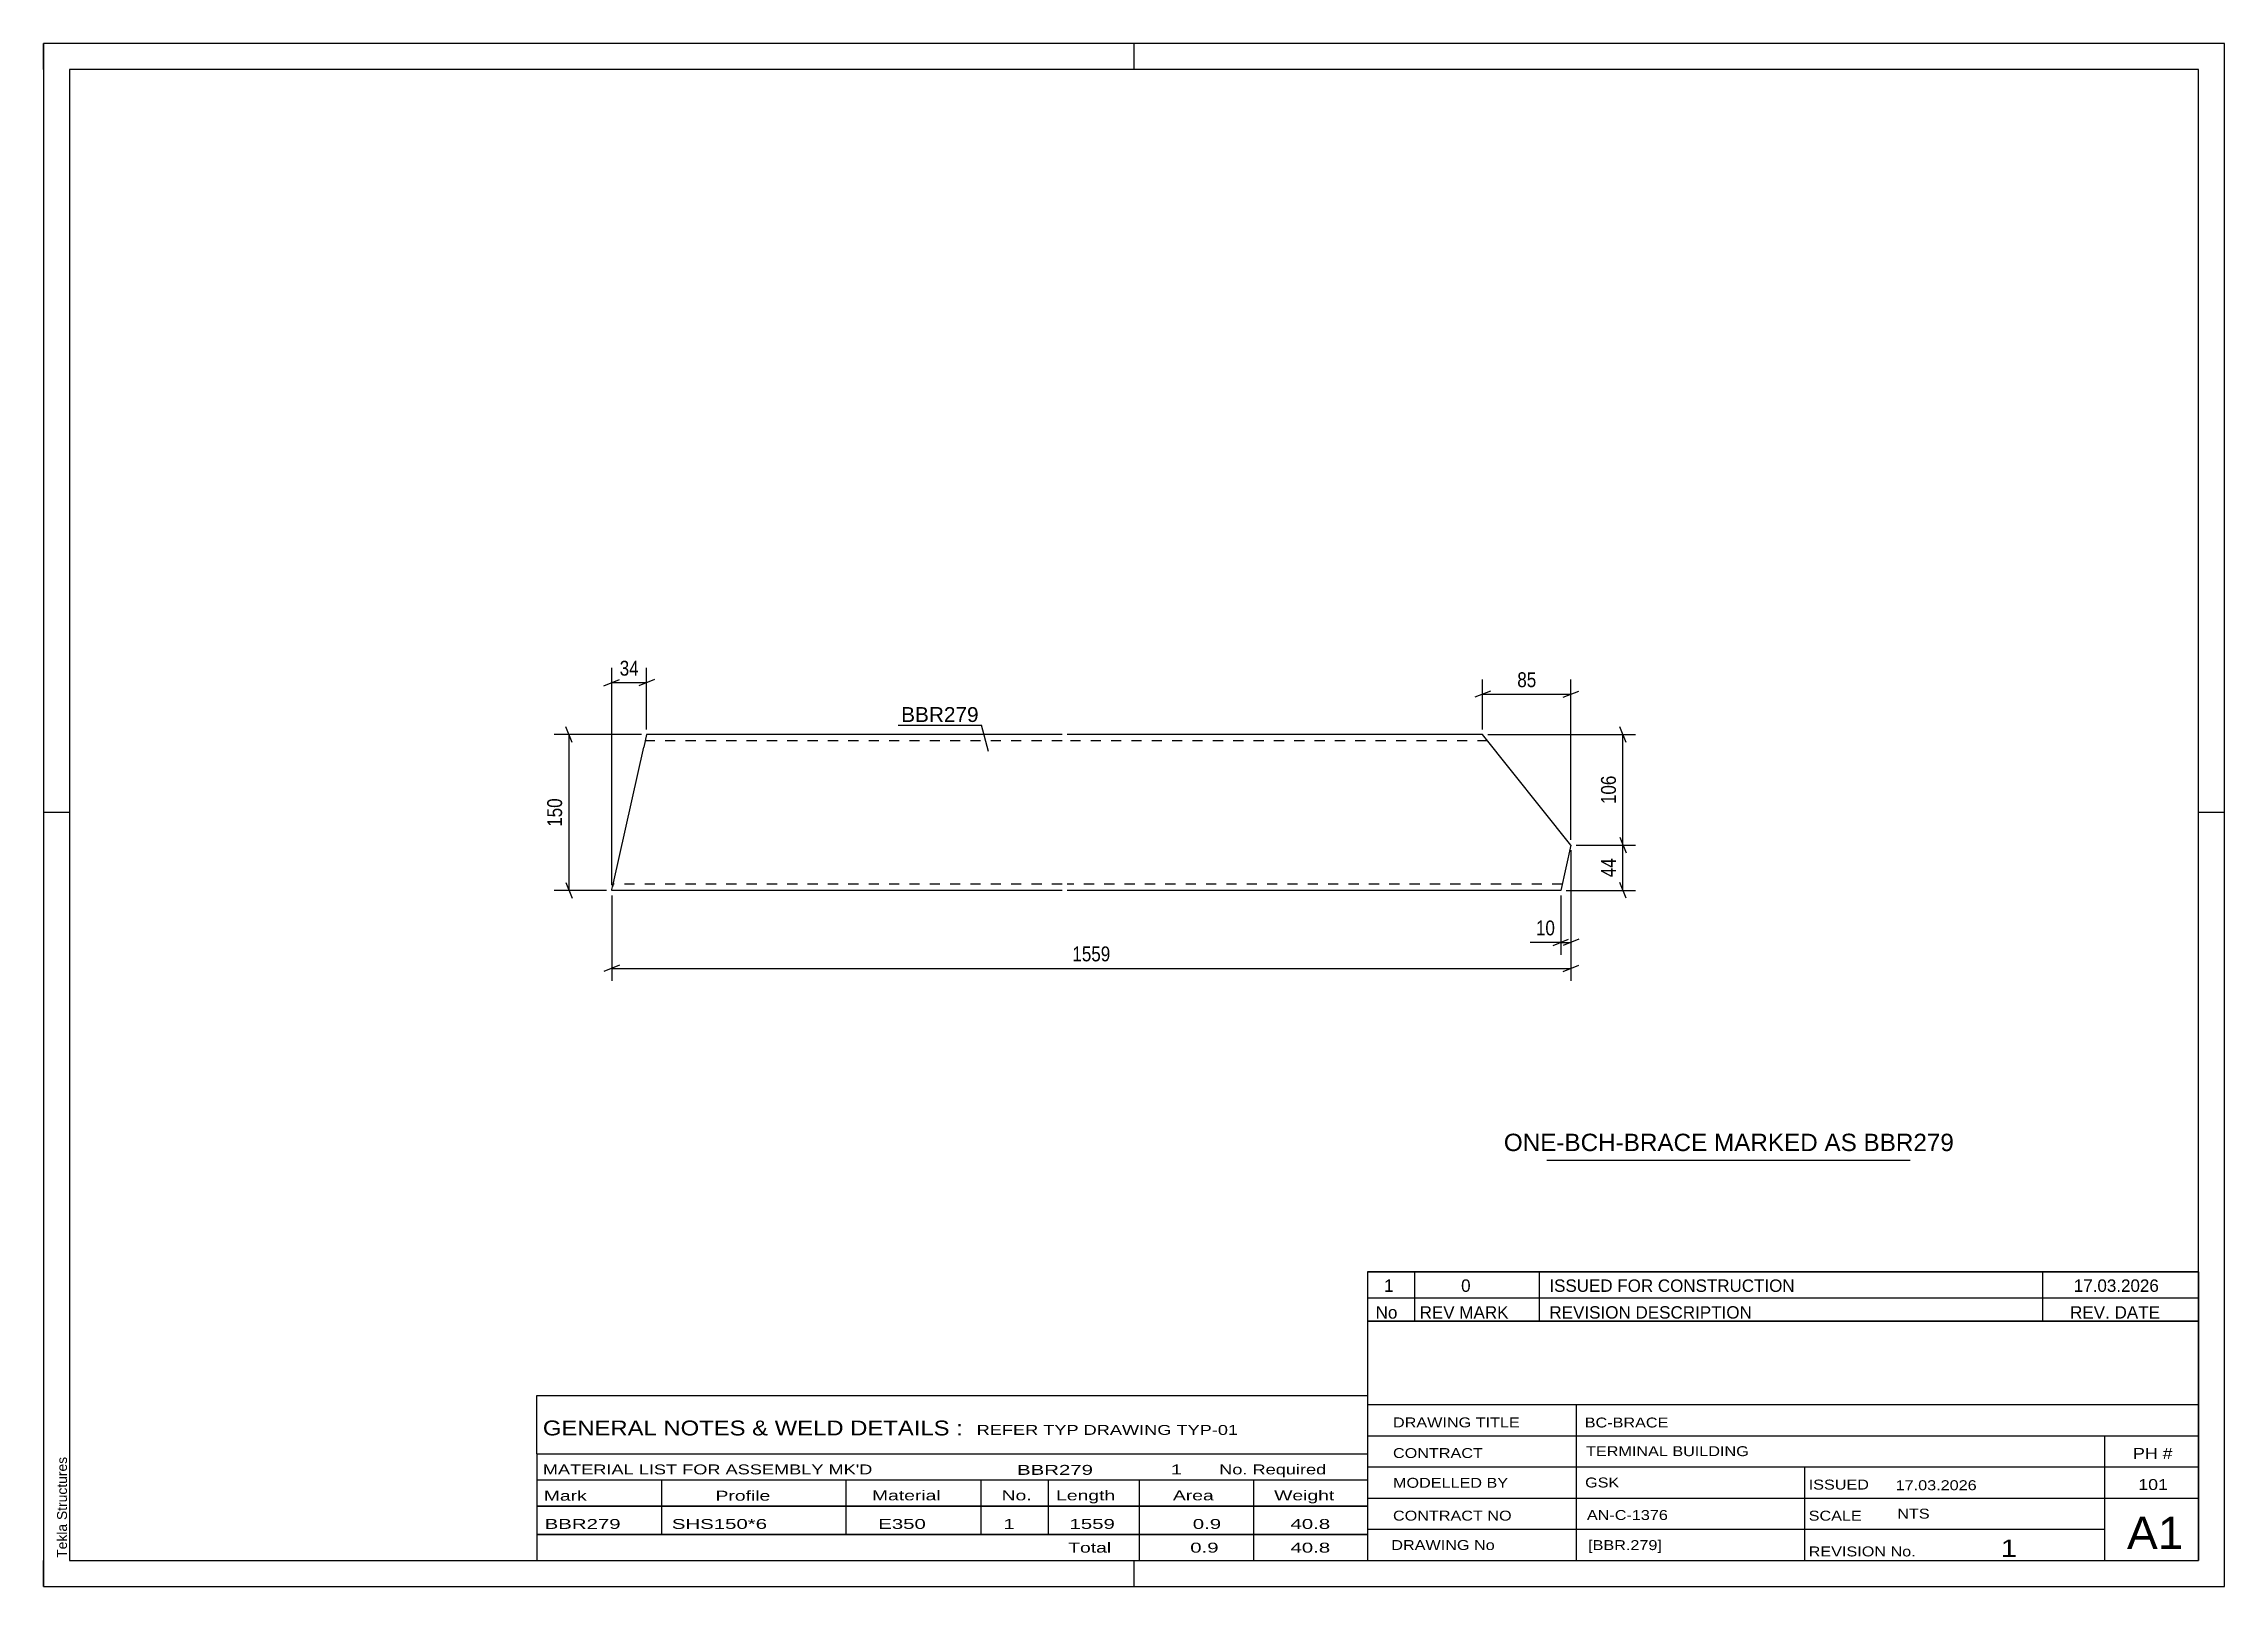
# Model space of a CAD drawing. Header units: millimetres. Extents: x 0 to 420, y 0 to 297.
import ezdxf

# ---------------------------------------------------------------- set-up
doc = ezdxf.new("R2010")
doc.units = ezdxf.units.MM
doc.linetypes.add('DXK_LINE_DOT2', pattern=[3.9198, 1.9599, -1.9599])
doc.styles.add('Arial', font='ARIAL.TTF', dxfattribs={"height": 0.2})
doc.styles.add('Arial Narrow', font='ARIALN.TTF', dxfattribs={"height": 0.2})

# ---------------------------------------------------------------- blocks, each defined once
blk = doc.blocks.new('Unknown-585755138-1162')
at = {"color": 5, "linetype": 'Continuous'}
for p, q in [((420, 297), (0, 297)), ((0, 297), (0, 0)), ((0, 292), (0, 297)), ((210, 292), (210, 297)), ((420, 0), (420, 297)), ((415, 292), (5, 292)), ((5, 292), (5, 5)), ((415, 5), (415, 292)), ((5, 149), (0, 149)), ((420, 149), (415, 149)), ((0, 0), (0, 5)), ((5, 5), (415, 5)), ((210, 0), (210, 5)), ((0, 0), (420, 0))]:
    blk.add_line(p, q, dxfattribs=at)
at = {"color": 174, "linetype": 'Continuous', "style": 'Arial'}
blk.add_text('Tekla Structures', height=1.9102, rotation=90, dxfattribs=at).set_placement((4.5, 5.5))
blk = doc.blocks.new('Part-585755138-1706 - 1682')
at = {"color": 2, "linetype": 'Continuous'}
for p, q in [((116.14, 163.98), (115.6, 161.58)), ((196.14, 163.98), (116.14, 163.98)), ((277.14, 163.98), (197.14, 163.98)), ((294.16, 142.71), (277.14, 163.98)), ((109.74, 135.46), (115.6, 161.58)), ((294.16, 142.71), (292.2, 133.98)), ((109.45, 134.16), (109.74, 135.46)), ((109.41, 133.98), (109.45, 134.16)), ((196.14, 133.98), (109.41, 133.98)), ((292.2, 133.98), (197.14, 133.98))]:
    blk.add_line(p, q, dxfattribs=at)
at = {"color": 7, "linetype": 'DXK_LINE_DOT2'}
for p, q in [((196.14, 162.78), (115.87, 162.78)), ((278.1, 162.78), (197.14, 162.78)), ((109.74, 135.46), (109.57, 134.68)), ((109.68, 135.18), (109.7, 135.27)), ((196.14, 135.18), (109.68, 135.18)), ((292.47, 135.18), (197.14, 135.18))]:
    blk.add_line(p, q, dxfattribs=at)
blk = doc.blocks.new('StraightDimension-585755138-1745 - 1682')
at = {"color": 7, "linetype": 'Continuous'}
for p, q in [((278.64, 172.36), (275.64, 171.16)), ((277.14, 164.98), (277.14, 174.61)), ((292.66, 171.16), (295.66, 172.36)), ((294.16, 143.71), (294.16, 174.61)), ((277.14, 171.76), (294.16, 171.76))]:
    blk.add_line(p, q, dxfattribs=at)
at = {"color": 0}
blk.add_wipeout([(288.08, 172.51), (288.08, 176.71), (283.22, 176.71), (283.22, 172.51)], dxfattribs=at)
at = {"color": 3, "style": 'Arial Narrow'}
blk.add_text('85', height=2.863, dxfattribs=at).set_placement((283.82, 173.11))
blk = doc.blocks.new('StraightDimension-585755138-1738 - 1682')
at = {"color": 7, "linetype": 'Continuous'}
for p, q in [((115.14, 163.98), (98.35, 163.98)), ((101.8, 162.48), (100.6, 165.48)), ((101.2, 133.98), (101.2, 163.98)), ((100.6, 135.48), (101.8, 132.48)), ((108.41, 133.98), (98.35, 133.98))]:
    blk.add_line(p, q, dxfattribs=at)
at = {"color": 0}
blk.add_wipeout([(100.45, 152.32), (96.25, 152.32), (96.25, 145.63), (100.45, 145.63)], dxfattribs=at)
at = {"color": 3, "style": 'Arial Narrow'}
blk.add_text('150', height=2.863, rotation=90.0002, dxfattribs=at).set_placement((99.85, 146.23))
blk = doc.blocks.new('StraightDimension-585755138-1727 - 1682')
at = {"color": 7, "linetype": 'Continuous'}
for p, q in [((278.14, 163.98), (306.56, 163.98)), ((304.76, 162.48), (303.56, 165.48)), ((304.16, 142.71), (304.16, 163.98)), ((303.56, 144.21), (304.76, 141.21)), ((295.16, 142.71), (306.56, 142.71))]:
    blk.add_line(p, q, dxfattribs=at)
at = {"color": 0}
blk.add_wipeout([(303.41, 156.69), (299.21, 156.69), (299.21, 150), (303.41, 150)], dxfattribs=at)
at = {"color": 3, "style": 'Arial Narrow'}
blk.add_text('106', height=2.863, rotation=90.0002, dxfattribs=at).set_placement((302.81, 150.6))
blk = doc.blocks.new('StraightDimension-585755138-1728 - 1682')
at = {"color": 7, "linetype": 'Continuous'}
for p, q in [((303.56, 144.21), (304.76, 141.21)), ((295.16, 142.71), (306.56, 142.71)), ((304.16, 133.98), (304.16, 142.71)), ((304.76, 132.48), (303.56, 135.48)), ((293.2, 133.98), (306.56, 133.98))]:
    blk.add_line(p, q, dxfattribs=at)
at = {"color": 0}
blk.add_wipeout([(303.41, 140.77), (299.21, 140.77), (299.21, 135.92), (303.41, 135.92)], dxfattribs=at)
at = {"color": 3, "style": 'Arial Narrow'}
blk.add_text('44', height=2.863, rotation=90.0002, dxfattribs=at).set_placement((302.81, 136.52))
blk = doc.blocks.new('StraightDimension-585755138-1750 - 1682')
at = {"color": 7, "linetype": 'Continuous'}
for p, q in [((109.41, 134.98), (109.41, 176.83)), ((116.14, 164.98), (116.14, 176.83)), ((107.91, 173.38), (110.91, 174.58)), ((109.41, 173.98), (116.14, 173.98)), ((117.64, 174.58), (114.64, 173.38))]:
    blk.add_line(p, q, dxfattribs=at)
at = {"color": 0}
blk.add_wipeout([(115.2, 174.73), (115.2, 178.93), (110.35, 178.93), (110.35, 174.73)], dxfattribs=at)
at = {"color": 3, "style": 'Arial Narrow'}
blk.add_text('34', height=2.863, dxfattribs=at).set_placement((110.95, 175.33))
blk = doc.blocks.new('StraightDimension-585755138-1754 - 1682')
at = {"color": 7, "linetype": 'Continuous'}
for p, q in [((294.16, 141.71), (294.16, 121.58)), ((292.2, 132.98), (292.2, 121.58)), ((290.7, 123.38), (293.7, 124.58)), ((292.2, 123.98), (294.16, 123.98)), ((295.66, 124.58), (292.66, 123.38))]:
    blk.add_line(p, q, dxfattribs=at)
at = {"color": 0}
blk.add_wipeout([(291.67, 124.73), (291.67, 128.93), (286.81, 128.93), (286.81, 124.73)], dxfattribs=at)
at = {"color": 7, "linetype": 'Continuous'}
blk.add_line((292.2, 123.98), (286.29, 123.98), dxfattribs=at)
blk.add_line((292.2, 123.98), (286.29, 123.98), dxfattribs=at)
at = {"color": 3, "style": 'Arial Narrow'}
blk.add_text('10', height=2.863, dxfattribs=at).set_placement((287.41, 125.33))
blk = doc.blocks.new('StraightDimension-585755138-1758 - 1682')
at = {"color": 7, "linetype": 'Continuous'}
for p, q in [((294.16, 141.71), (294.16, 116.58)), ((109.41, 132.98), (109.41, 116.58)), ((110.91, 119.58), (107.91, 118.38)), ((109.41, 118.98), (294.16, 118.98)), ((292.66, 118.38), (295.66, 119.58))]:
    blk.add_line(p, q, dxfattribs=at)
at = {"color": 0}
blk.add_wipeout([(206.04, 119.73), (206.04, 123.93), (197.53, 123.93), (197.53, 119.73)], dxfattribs=at)
at = {"color": 3, "style": 'Arial Narrow'}
blk.add_text('1559', height=2.863, dxfattribs=at).set_placement((198.13, 120.33))
blk = doc.blocks.new('Unknown-585755138-2015')
at = {"color": 7, "linetype": 'Continuous'}
for p, q in [((255, 51.05), (255, 5)), ((255, 51.05), (415, 51.05)), ((415, 51), (415, 5)), ((255, 35), (415, 35)), ((295.14, 35), (295.14, 5)), ((255, 29), (415, 29)), ((397, 5.05), (397, 29.05)), ((255, 23), (415, 23)), ((339.14, 23), (339.14, 5)), ((255, 17), (415, 17)), ((255, 11), (397, 11)), ((255, 5), (415, 5))]:
    blk.add_line(p, q, dxfattribs=at)
at = {"color": 7, "style": 'Arial Narrow'}
for s, height, width, p in [('DRAWING TITLE', 1.9089, 1.425378, (259.88, 30.61)), ('BC-BRACE', 1.909, 1.425378, (296.81, 30.59)), ('CONTRACT', 1.909, 1.425378, (259.88, 24.71)), ('TERMINAL BUILDING', 1.9089, 1.425378, (297.06, 25.07)), ('MODELLED BY', 1.9089, 1.425378, (259.88, 18.98)), ('GSK', 1.909, 1.425378, (296.88, 19.04)), ('ISSUED', 1.909, 1.425378, (339.94, 18.64)), ('17.03.2026', 1.909, 1.425378, (356.69, 18.52)), ('CONTRACT NO', 1.9089, 1.425378, (259.88, 12.66)), ('AN-C-1376', 1.909, 1.425378, (297.23, 12.78)), ('SCALE', 1.909, 1.425378, (339.94, 12.65)), ('A1', 6.204, 1.25, (401.24, 7.2)), ('DRAWING No', 1.909, 1.425378, (259.56, 7)), ('[BBR.279]', 1.909, 1.425378, (297.46, 6.99)), ('1', 3.34, 1.5, (376.91, 5.68)), ('REVISION No.', 1.9089, 1.425378, (339.94, 5.77))]:
    blk.add_text(s, height=height, dxfattribs=dict(at, width=width)).set_placement(p)
at = {"color": 7, "linetype": 'Continuous', "style": 'Arial Narrow'}
for s, height, width, p in [('PH #', 2.1, 1.42538, (402.4, 24.55)), ('101', 2.1, 1.42538, (403.41, 18.55)), ('NTS', 1.909, 1.425378, (357, 13.05))]:
    blk.add_text(s, height=height, dxfattribs=dict(at, width=width)).set_placement(p)
blk = doc.blocks.new('Unknown-585755138-2016')
at = {"color": 7, "linetype": 'Continuous'}
for p, q in [((255, 60.55), (415, 60.55)), ((415, 60.55), (255, 60.55)), ((255, 60.55), (255, 55.55)), ((264, 60.55), (264, 55.55)), ((288, 60.55), (288, 55.55)), ((385, 60.55), (385, 55.55)), ((415, 60.55), (415, 55.55)), ((255, 55.55), (415, 55.55)), ((255, 55.55), (255, 51.05)), ((255, 55.55), (415, 55.55)), ((264, 55.55), (264, 51.05)), ((288, 55.55), (288, 51.05)), ((385, 55.55), (385, 51.05)), ((415, 55.55), (415, 51.05)), ((415, 51.05), (255, 51.05))]:
    blk.add_line(p, q, dxfattribs=at)
at = {"color": 7, "linetype": 'Continuous', "style": 'Arial Narrow'}
for s, height, width, p in [('1', 2.39, 1.196471, (258.16, 56.7)), ('0', 2.39, 1.196471, (273, 56.7)), ('ISSUED FOR CONSTRUCTION', 2.3861, 1.196471, (290, 56.7)), ('17.03.2026', 2.386, 1.196471, (391, 56.7)), ('No', 2.386, 1.2, (256.54, 51.55)), ('REV MARK', 2.386, 1.2, (265, 51.55)), ('REVISION DESCRIPTION', 2.3861, 1.2, (290, 51.55)), ('REV. DATE', 2.386, 1.2, (390.28, 51.55))]:
    blk.add_text(s, height=height, dxfattribs=dict(at, width=width)).set_placement(p)
blk = doc.blocks.new('Unknown-585755138-2017')
at = {"color": 7, "linetype": 'Continuous'}
for p, q in [((95, 36.75), (255, 36.75)), ((95, 25.5), (95, 36.75)), ((255, 36.75), (255, 25.5)), ((95, 25.5), (255, 25.5)), ((95, 25.5), (95, 20.5)), ((255, 25.5), (255, 20.5)), ((95, 20.5), (255, 20.5)), ((95, 20.5), (95, 15.5)), ((119, 20.5), (119, 15.5)), ((154.5, 20.5), (154.5, 15.5)), ((180.5, 20.5), (180.5, 15.5)), ((193.5, 20.5), (193.5, 15.5)), ((211, 20.5), (211, 15.5)), ((233, 20.5), (233, 15.5)), ((255, 20.5), (255, 15.5)), ((95, 15.5), (255, 15.5)), ((95, 15.45), (95, 10.05)), ((95, 15.45), (255, 15.45)), ((119, 15.5), (119, 10)), ((154.5, 15.5), (154.5, 10)), ((180.5, 15.5), (180.5, 10)), ((193.5, 15.5), (193.5, 10)), ((211, 15.5), (211, 10)), ((233, 15.5), (233, 10)), ((255, 15.45), (255, 10.05)), ((95, 10.05), (255, 10.05)), ((95, 10), (255, 10)), ((95, 10), (95, 5)), ((211, 10), (211, 5)), ((233, 10), (233, 5)), ((255, 10), (255, 5)), ((95, 5), (255, 5))]:
    blk.add_line(p, q, dxfattribs=at)
at = {"color": 7, "style": 'Arial Narrow'}
for s, height, width, p in [('GENERAL NOTES & WELD DETAILS :', 2.8633, 1.4, (96.15, 29.06)), ('REFER TYP DRAWING TYP-01', 1.9089, 1.6, (179.7, 29.16)), ("MATERIAL LIST FOR ASSEMBLY MK'D", 1.9089, 1.6, (96.15, 21.56)), ('BBR279', 1.909, 1.794707, (187.48, 21.47)), ('1', 1.91, 1.794707, (217.08, 21.56)), ('No. Required', 1.9089, 1.6, (226.41, 21.56)), ('Mark', 1.909, 1.7, (96.34, 16.5)), ('Profile', 1.909, 1.7, (129.41, 16.5)), ('Material', 1.909, 1.7, (159.54, 16.56)), ('No.', 1.909, 1.7, (184.5, 16.56)), ('Length', 1.909, 1.7, (195, 16.56)), ('Area', 1.909, 1.7, (217.5, 16.56)), ('Weight', 1.909, 1.7, (237, 16.56))]:
    blk.add_text(s, height=height, dxfattribs=dict(at, width=width)).set_placement(p)
at = {"color": 7, "linetype": 'Continuous', "style": 'Arial Narrow'}
for s, height, width, p in [('BBR279', 1.909, 1.794707, (96.5, 11.06)), ('SHS150*6', 1.909, 1.794707, (121, 11.06)), ('E350', 1.909, 1.794707, (160.74, 11.06)), ('1', 1.91, 1.794707, (184.86, 11.06)), ('1559', 1.909, 1.794707, (197.58, 11.06)), ('0.9', 1.909, 1.794707, (221.32, 11.06)), ('40.8', 1.909, 1.794707, (240.14, 11.06)), ('Total', 1.909, 1.7, (197.33, 6.5)), ('0.9', 1.909, 1.794707, (220.83, 6.5)), ('40.8', 1.909, 1.794707, (240.14, 6.5))]:
    blk.add_text(s, height=height, dxfattribs=dict(at, width=width)).set_placement(p)
blk = doc.blocks.new('Unknown-585755138-2018')
at = {"color": 7, "linetype": 'Continuous'}
blk.add_line((289.5, 82.05), (359.5, 82.05), dxfattribs=at)
at = {"color": 7, "style": 'Arial'}
blk.add_text('ONE-BCH-BRACE MARKED AS BBR279', height=3.3428, dxfattribs=at).set_placement((281.23, 83.8))
blk = doc.blocks.new('Mark-585755138-1709 - 1682')
at = {"color": 0}
blk.add_wipeout([(180.05, 166.41), (180.05, 169.41), (165.16, 169.41), (165.16, 166.41)], dxfattribs=at)
blk.add_wipeout([(180.05, 166.41), (180.05, 169.41), (165.16, 169.41), (165.16, 166.41)], dxfattribs=at)
at = {"color": 30, "linetype": 'Continuous'}
for p in [(164.56, 165.81), (181.97, 160.7)]:
    blk.add_line(p, (180.65, 165.81), dxfattribs=at)
at = {"color": 3, "style": 'Arial'}
blk.add_text('BBR279', height=2.865, dxfattribs=at).set_placement((165.16, 166.41))

msp = doc.modelspace()

# ---------------------------------------------------------------- block references
for name in ['Unknown-585755138-1162', 'Part-585755138-1706 - 1682', 'Unknown-585755138-2018', 'Unknown-585755138-2016', 'Unknown-585755138-2015', 'Unknown-585755138-2017']:
    msp.add_blockref(name, (0, 0))

# ---------------------------------------------------------------- next in the draw order: block references
for name in ['StraightDimension-585755138-1745 - 1682', 'Mark-585755138-1709 - 1682', 'StraightDimension-585755138-1738 - 1682']:
    msp.add_blockref(name, (0, 0))

# ---------------------------------------------------------------- next in the draw order: block references
for name in ['StraightDimension-585755138-1750 - 1682', 'StraightDimension-585755138-1727 - 1682']:
    msp.add_blockref(name, (0, 0))

# ---------------------------------------------------------------- next in the draw order: block references
msp.add_blockref('StraightDimension-585755138-1728 - 1682', (0, 0))

# ---------------------------------------------------------------- next in the draw order: block references
msp.add_blockref('StraightDimension-585755138-1754 - 1682', (0, 0))

# ---------------------------------------------------------------- next in the draw order: block references
msp.add_blockref('StraightDimension-585755138-1758 - 1682', (0, 0))

doc.saveas('drawing.dxf')
